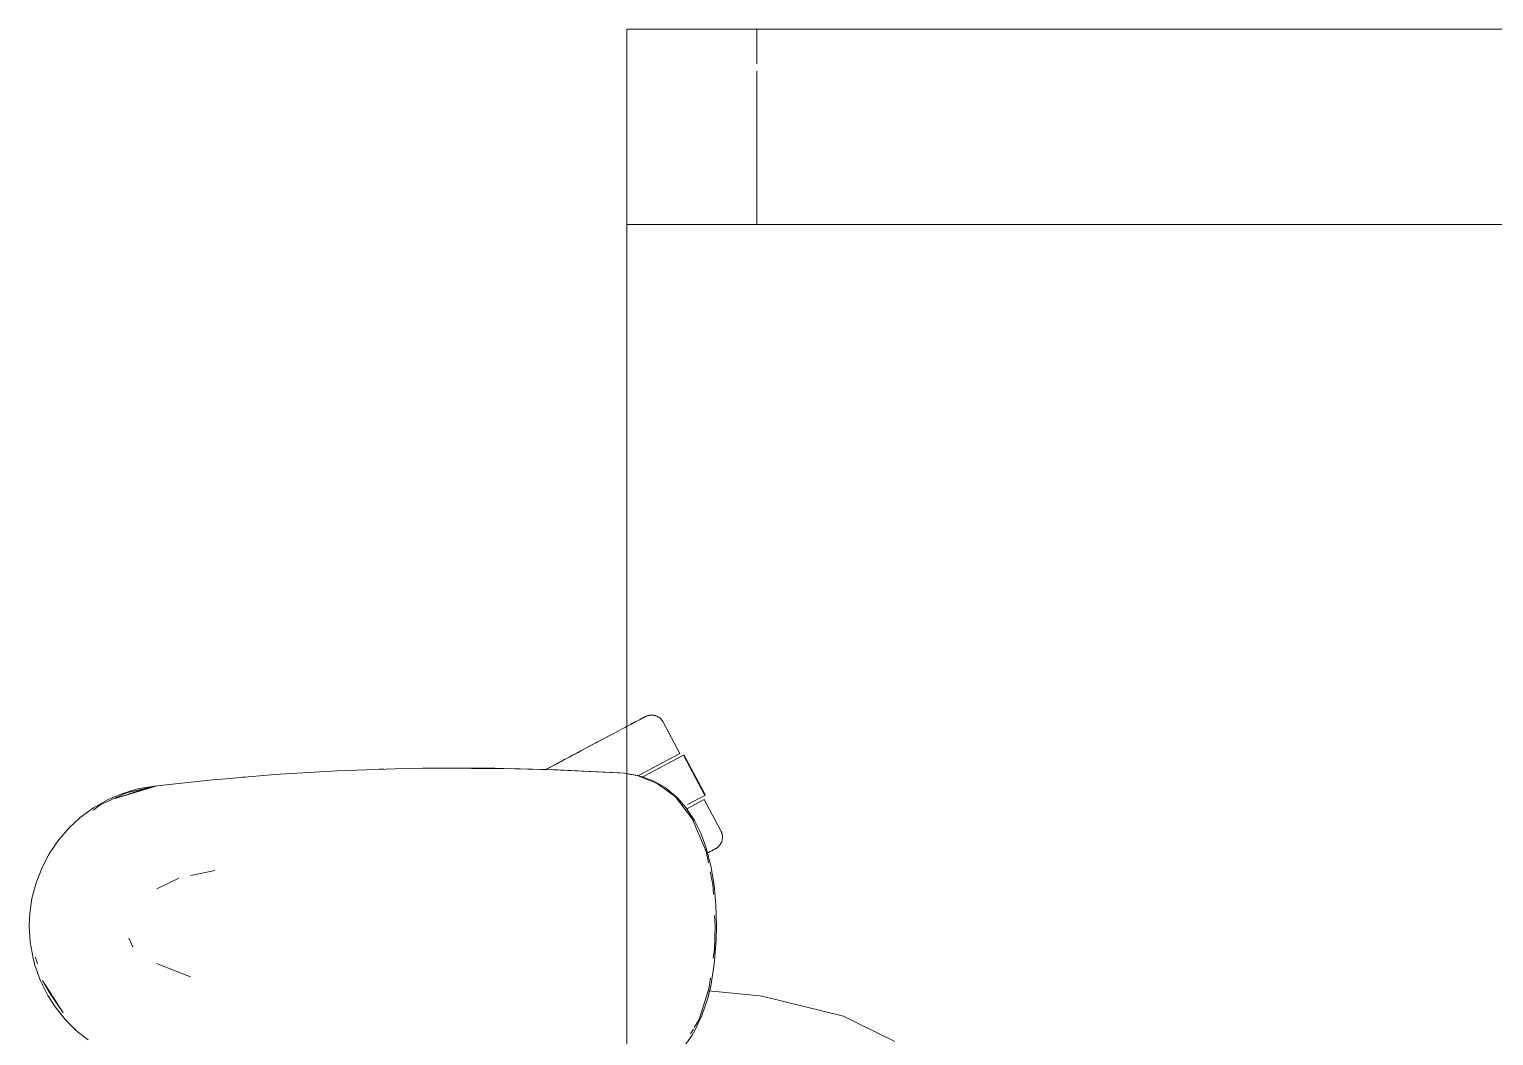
# Model space of a CAD drawing. Header units: millimetres. Extents: x 155927 to 317870, y -36033 to 97293.
# Drawn here: x 220431 to 220881.4, y 10673.4 to 10982.7 of the extents above; entities that cross this region are included whole.
import ezdxf

# ---------------------------------------------------------------- set-up
doc = ezdxf.new("R2010")
doc.units = ezdxf.units.MM
doc.header["$MEASUREMENT"] = 0
doc.layers.add('G-IMPT', color=8, linetype='CONTINUOUS', lineweight=9)
doc.layers.add('I-FURN', color=8, linetype='CONTINUOUS', lineweight=9)

msp = doc.modelspace()

# ---------------------------------------------------------------- linework, layer by layer
at = {"layer": 'G-IMPT'}
for p, q in [((220511.61, 10753.95), (220525.75, 10754.76)), ((220531.77, 10755.01), (220525.75, 10754.76)), ((220531.77, 10755.01), (220543.53, 10755.4)), ((220536.66, 10755.15), (220538.59, 10755.26)), ((220538.59, 10755.26), (220540.09, 10755.28)), ((220551.95, 10755.57), (220543.53, 10755.4)), ((220551.95, 10755.57), (220562.75, 10755.65)), ((220551.95, 10755.57), (220572.14, 10755.61)), ((220551.95, 10755.57), (220581.97, 10755.45)), ((220581.97, 10755.45), (220562.75, 10755.65)), ((220572.14, 10755.61), (220581.97, 10755.45)), ((220572.14, 10755.61), (220593.53, 10755.11)), ((220572.14, 10755.61), (220592.32, 10755.15)), ((220572.14, 10755.57), (220574.17, 10755.59)), ((220574.17, 10755.59), (220576.38, 10755.51)), ((220581.97, 10755.45), (220593.53, 10755.11)), ((220593.53, 10755.11), (220592.32, 10755.15)), ((220592.32, 10755.15), (220614.11, 10754.06)), ((220592.32, 10755.15), (220612.5, 10754.17)), ((220593.53, 10755.11), (220614.11, 10754.06)), ((220614.11, 10754.06), (220612.5, 10754.17)), ((220469.92, 10750.12), (220457.46, 10746.29)), ((220460.95, 10748.08), (220469.36, 10749.99)), ((220469.41, 10750.12), (220464.37, 10749.23)), ((220469.92, 10750.12), (220466.61, 10749.21)), ((220487.34, 10752.03), (220469.41, 10750.12)), ((220491.47, 10752.37), (220487.34, 10752.03)), ((220506.52, 10753.62), (220491.47, 10752.37)), ((220498.34, 10752.97), (220496.66, 10752.8)), ((220506.52, 10753.62), (220511.61, 10753.95)), ((220614.11, 10754.06), (220615.75, 10753.81)), ((220617.97, 10753.34), (220614.8, 10753.82)), ((220618.15, 10753.36), (220615.75, 10753.81)), ((220617.97, 10753.34), (220624.17, 10750.93)), ((220618.15, 10753.36), (220619.49, 10752.99)), ((220623.14, 10751.6), (220619.49, 10752.99)), ((220623.14, 10751.6), (220626.57, 10749.64)), ((220624.17, 10750.93), (220629.79, 10746.76)), ((220455.27, 10745.95), (220450.82, 10743.44)), ((220460.95, 10748.08), (220452.89, 10744.34)), ((220455.27, 10745.95), (220459.5, 10747.76)), ((220457.46, 10746.29), (220466.61, 10749.21)), ((220459.5, 10747.76), (220464.37, 10749.23)), ((220626.57, 10749.64), (220630.31, 10746.57)), ((220629.79, 10746.76), (220635.01, 10739.97)), ((220632.98, 10743.53), (220630.31, 10746.57)), ((220446.74, 10740.44), (220450.82, 10743.44)), ((220450.78, 10742.75), (220452.89, 10744.34)), ((220635.63, 10739.48), (220632.98, 10743.53)), ((220439.98, 10733.44), (220443.3, 10737.28)), ((220446.74, 10740.44), (220443.3, 10737.28)), ((220635.01, 10739.97), (220636.85, 10735.58)), ((220635.63, 10739.48), (220637.62, 10735.41)), ((220437.15, 10729.27), (220439.98, 10733.44)), ((220639.18, 10729.96), (220636.85, 10735.58)), ((220639.2, 10731.07), (220637.62, 10735.41)), ((220437.15, 10729.27), (220434.96, 10725.11)), ((220639.18, 10729.96), (220639.89, 10726.49)), ((220639.2, 10731.07), (220640.63, 10725.59)), ((220434.96, 10725.11), (220433.13, 10720.4)), ((220488.13, 10724.15), (220480.69, 10722.58)), ((220640.45, 10723.75), (220641.22, 10720)), ((220641.63, 10719.66), (220640.63, 10725.59)), ((220431.87, 10715.53), (220433.13, 10720.4)), ((220470.29, 10718.55), (220477.08, 10721.82)), ((220641.22, 10720), (220641.41, 10716.79)), ((220641.63, 10719.66), (220642.2, 10713.51)), ((220431.87, 10715.53), (220431.22, 10711.02)), ((220431.05, 10707.17), (220431.22, 10711.02)), ((220641.81, 10710.28), (220642, 10707.17)), ((220642.38, 10707.17), (220642.2, 10713.51)), ((220431.05, 10707.17), (220431.34, 10702.13)), ((220641.77, 10700.01), (220642, 10707.17)), ((220642.29, 10702.66), (220642.38, 10707.17)), ((220431.34, 10702.13), (220432.22, 10697.18)), ((220461.66, 10703.34), (220462.68, 10701.12)), ((220462.68, 10701.12), (220462.97, 10700.67)), ((220642.29, 10702.66), (220641.71, 10695.35)), ((220432.22, 10697.18), (220432.79, 10695.05)), ((220433.59, 10695.49), (220432.97, 10697.52)), ((220641.77, 10700.01), (220641.38, 10697.22)), ((220434.5, 10690.28), (220432.79, 10695.05)), ((220480.63, 10691.45), (220470.2, 10695.6)), ((220640.59, 10688.59), (220641.71, 10695.35)), ((220434.5, 10690.28), (220436.74, 10685.77)), ((220435.14, 10690.38), (220437.31, 10686.7)), ((220435.14, 10690.38), (220441.47, 10680.43)), ((220437.31, 10686.7), (220441.47, 10680.43)), ((220640.04, 10687.75), (220637.01, 10678.35)), ((220639.62, 10684.66), (220640.59, 10688.59)), ((220639.91, 10687.13), (220655.79, 10685.68)), ((220640.51, 10691.04), (220640.04, 10687.75)), ((220436.74, 10685.77), (220439, 10682.22)), ((220442.19, 10678.25), (220439, 10682.22)), ((220639.62, 10684.66), (220637.88, 10679.57)), ((220655.79, 10685.68), (220661.08, 10684.38)), ((220663.45, 10683.8), (220661.08, 10684.38)), ((220681.39, 10679.4), (220663.45, 10683.8)), ((220442.19, 10678.25), (220445.8, 10674.7)), ((220637.01, 10678.35), (220635.55, 10675.9)), ((220637.88, 10679.57), (220635.67, 10674.94)), ((220685.76, 10677.25), (220681.39, 10679.4)), ((220445.8, 10674.7), (220449.11, 10672.08)), ((220632.42, 10670.11), (220634.87, 10673.56)), ((220635.27, 10675.43), (220634.41, 10673.99)), ((220635.67, 10674.94), (220634.87, 10673.56)), ((220685.76, 10677.25), (220697.22, 10671.61))]:
    msp.add_line(p, q, dxfattribs=at)
at = {"layer": 'I-FURN'}
for p, q in [((220614.8, 10982.71), (221414.8, 10982.71)), ((220654.8, 10982.71), (220614.8, 10982.71)), ((220614.8, 10982.71), (220614.8, 10922.71)), ((220614.8, 10922.71), (220614.8, 10982.71)), ((221414.8, 10982.71), (220614.8, 10982.71)), ((220614.8, 10982.71), (220614.8, 9382.71)), ((220614.8, 9382.71), (220614.8, 10982.71)), ((220614.8, 10982.71), (221414.8, 10982.71)), ((221374.8, 10982.71), (220654.8, 10982.71)), ((220654.8, 10982.71), (220654.8, 10972.13)), ((220654.8, 10982.71), (220654.8, 10972.13)), ((220654.8, 10969.81), (220654.8, 10922.71)), ((220654.8, 10969.81), (220654.8, 10922.71)), ((220614.8, 10922.71), (220654.8, 10922.71)), ((221049.8, 10922.71), (220614.8, 10922.71)), ((220654.8, 10922.71), (221374.8, 10922.71)), ((220613.57, 10767.79), (220612.86, 10767.42)), ((220614.25, 10768.15), (220613.57, 10767.79)), ((220614.9, 10768.5), (220614.25, 10768.15)), ((220615.51, 10768.82), (220614.9, 10768.5)), ((220616.1, 10769.13), (220615.51, 10768.82)), ((220615.78, 10768.97), (220616.35, 10769.27)), ((220616.65, 10769.43), (220616.1, 10769.13)), ((220616.35, 10769.27), (220616.89, 10769.56)), ((220617.16, 10769.7), (220616.65, 10769.43)), ((220616.89, 10769.56), (220617.39, 10769.82)), ((220617.65, 10769.96), (220617.16, 10769.7)), ((220617.39, 10769.82), (220617.86, 10770.07)), ((220618.09, 10770.2), (220617.65, 10769.96)), ((220617.86, 10770.07), (220618.29, 10770.3)), ((220618.5, 10770.41), (220618.09, 10770.2)), ((220618.29, 10770.3), (220618.68, 10770.51)), ((220618.88, 10770.61), (220618.5, 10770.41)), ((220618.68, 10770.51), (220619.03, 10770.7)), ((220619.21, 10770.79), (220618.88, 10770.61)), ((220619.03, 10770.7), (220619.35, 10770.87)), ((220619.51, 10770.95), (220619.21, 10770.79)), ((220619.35, 10770.87), (220619.63, 10771.01)), ((220619.77, 10771.09), (220619.51, 10770.95)), ((220619.63, 10771.01), (220619.87, 10771.14)), ((220619.99, 10771.2), (220619.77, 10771.09)), ((220619.87, 10771.14), (220620.07, 10771.25)), ((220620.17, 10771.3), (220619.99, 10771.2)), ((220620.07, 10771.25), (220620.24, 10771.34)), ((220620.31, 10771.37), (220620.17, 10771.3)), ((220620.24, 10771.34), (220620.36, 10771.4)), ((220620.41, 10771.43), (220620.31, 10771.37)), ((220620.36, 10771.4), (220620.44, 10771.44)), ((220620.47, 10771.46), (220620.41, 10771.43)), ((220620.44, 10771.44), (220620.48, 10771.47)), ((220620.49, 10771.47), (220620.47, 10771.46)), ((220620.48, 10771.47), (220620.49, 10771.47)), ((220620.49, 10771.47), (220620.63, 10771.54)), ((220620.63, 10771.54), (220620.78, 10771.61)), ((220620.78, 10771.61), (220620.93, 10771.67)), ((220620.93, 10771.67), (220621.08, 10771.72)), ((220621.08, 10771.72), (220621.23, 10771.77)), ((220621.23, 10771.77), (220621.39, 10771.82)), ((220621.39, 10771.82), (220621.54, 10771.85)), ((220621.54, 10771.85), (220621.7, 10771.88)), ((220621.7, 10771.88), (220621.86, 10771.91)), ((220621.86, 10771.91), (220622.02, 10771.92)), ((220622.02, 10771.92), (220622.18, 10771.94)), ((220622.18, 10771.94), (220622.34, 10771.94)), ((220622.34, 10771.94), (220622.5, 10771.94)), ((220622.5, 10771.94), (220622.67, 10771.93)), ((220622.67, 10771.93), (220622.83, 10771.92)), ((220622.83, 10771.92), (220622.99, 10771.89)), ((220622.99, 10771.89), (220623.15, 10771.87)), ((220623.15, 10771.87), (220623.3, 10771.83)), ((220623.3, 10771.83), (220623.46, 10771.79)), ((220623.46, 10771.79), (220623.61, 10771.75)), ((220623.61, 10771.75), (220623.77, 10771.69)), ((220623.77, 10771.69), (220623.92, 10771.64)), ((220623.92, 10771.64), (220624.06, 10771.57)), ((220624.06, 10771.57), (220624.21, 10771.5)), ((220624.21, 10771.5), (220624.35, 10771.43)), ((220624.35, 10771.43), (220624.49, 10771.34)), ((220624.49, 10771.34), (220624.63, 10771.26)), ((220624.63, 10771.26), (220624.76, 10771.16)), ((220624.76, 10771.16), (220624.89, 10771.07)), ((220624.89, 10771.07), (220625.01, 10770.96)), ((220625.01, 10770.96), (220625.13, 10770.86)), ((220625.13, 10770.86), (220625.25, 10770.74)), ((220625.25, 10770.74), (220625.36, 10770.63)), ((220625.36, 10770.63), (220625.46, 10770.51)), ((220625.46, 10770.51), (220625.56, 10770.38)), ((220625.56, 10770.38), (220625.66, 10770.25)), ((220625.66, 10770.25), (220625.75, 10770.12)), ((220625.75, 10770.12), (220625.84, 10769.98)), ((220625.84, 10769.98), (220625.92, 10769.84)), ((220625.92, 10769.84), (220625.94, 10769.8)), ((220631.09, 10760.12), (220625.94, 10769.8)), ((220605.39, 10763.44), (220604.46, 10762.95)), ((220604.89, 10763.17), (220605.81, 10763.67)), ((220606.3, 10763.93), (220605.39, 10763.44)), ((220605.81, 10763.67), (220606.72, 10764.15)), ((220607.2, 10764.4), (220606.3, 10763.93)), ((220606.72, 10764.15), (220607.6, 10764.62)), ((220608.07, 10764.87), (220607.2, 10764.4)), ((220607.6, 10764.62), (220608.47, 10765.08)), ((220608.93, 10765.32), (220608.07, 10764.87)), ((220608.47, 10765.08), (220609.32, 10765.53)), ((220609.77, 10765.77), (220608.93, 10765.32)), ((220610.58, 10766.2), (220609.77, 10765.77)), ((220611.37, 10766.62), (220610.58, 10766.2)), ((220612.13, 10767.02), (220611.37, 10766.62)), ((220612.86, 10767.42), (220612.13, 10767.02)), ((220596.63, 10758.78), (220595.62, 10758.25)), ((220596.08, 10758.49), (220597.09, 10759.03)), ((220597.63, 10759.31), (220596.63, 10758.78)), ((220597.09, 10759.03), (220598.09, 10759.56)), ((220598.63, 10759.85), (220597.63, 10759.31)), ((220598.09, 10759.56), (220599.09, 10760.09)), ((220599.62, 10760.37), (220598.63, 10759.85)), ((220599.09, 10760.09), (220600.08, 10760.62)), ((220600.61, 10760.9), (220599.62, 10760.37)), ((220600.08, 10760.62), (220601.06, 10761.14)), ((220601.59, 10761.42), (220600.61, 10760.9)), ((220601.06, 10761.14), (220602.04, 10761.66)), ((220602.56, 10761.94), (220601.59, 10761.42)), ((220602.04, 10761.66), (220603, 10762.17)), ((220603.51, 10762.44), (220602.56, 10761.94)), ((220603, 10762.17), (220603.95, 10762.68)), ((220604.46, 10762.95), (220603.51, 10762.44)), ((220603.95, 10762.68), (220604.89, 10763.17)), ((220631.09, 10760.12), (220618.42, 10753.38)), ((220619.7, 10752.93), (220632.21, 10759.58)), ((220632.21, 10759.58), (220638.78, 10747.22)), ((220638.95, 10747.31), (220632.38, 10759.67)), ((220590.62, 10755.59), (220589.64, 10755.07)), ((220590.09, 10755.31), (220591.08, 10755.83)), ((220591.61, 10756.12), (220590.62, 10755.59)), ((220591.08, 10755.83), (220592.07, 10756.36)), ((220592.61, 10756.65), (220591.61, 10756.12)), ((220592.07, 10756.36), (220593.07, 10756.89)), ((220593.61, 10757.18), (220592.61, 10756.65)), ((220593.07, 10756.89), (220594.07, 10757.42)), ((220594.62, 10757.71), (220593.61, 10757.18)), ((220594.07, 10757.42), (220595.08, 10757.96)), ((220595.62, 10758.25), (220594.62, 10757.71)), ((220595.08, 10757.96), (220596.08, 10758.49)), ((220638.6, 10745.99), (220633.41, 10743.23)), ((220638.78, 10747.22), (220633.49, 10744.41)), ((220643.75, 10736.3), (220638.6, 10745.99)), ((220643.75, 10736.3), (220643.82, 10736.16)), ((220643.82, 10736.16), (220643.89, 10736.01)), ((220643.14, 10731.66), (220643.02, 10731.55)), ((220643.24, 10731.78), (220643.14, 10731.66)), ((220643.35, 10731.9), (220643.24, 10731.78)), ((220643.44, 10732.03), (220643.35, 10731.9)), ((220643.54, 10732.17), (220643.44, 10732.03)), ((220643.62, 10732.3), (220643.54, 10732.17)), ((220643.71, 10732.44), (220643.62, 10732.3)), ((220643.78, 10732.58), (220643.71, 10732.44)), ((220643.85, 10732.73), (220643.78, 10732.58)), ((220643.92, 10732.87), (220643.85, 10732.73)), ((220643.89, 10736.01), (220643.95, 10735.86)), ((220643.97, 10733.02), (220643.92, 10732.87)), ((220643.95, 10735.86), (220644, 10735.71)), ((220644.03, 10733.18), (220643.97, 10733.02)), ((220644, 10735.71), (220644.05, 10735.56)), ((220644.07, 10733.33), (220644.03, 10733.18)), ((220644.05, 10735.56), (220644.1, 10735.4)), ((220644.11, 10733.49), (220644.07, 10733.33)), ((220644.1, 10735.4), (220644.13, 10735.25)), ((220644.15, 10733.65), (220644.11, 10733.49)), ((220644.13, 10735.25), (220644.16, 10735.09)), ((220644.17, 10733.8), (220644.15, 10733.65)), ((220644.16, 10735.09), (220644.19, 10734.93)), ((220644.2, 10733.96), (220644.17, 10733.8)), ((220644.19, 10734.93), (220644.2, 10734.77)), ((220644.2, 10734.77), (220644.22, 10734.61)), ((220644.21, 10734.12), (220644.2, 10733.96)), ((220644.22, 10734.29), (220644.21, 10734.12)), ((220644.22, 10734.61), (220644.22, 10734.45)), ((220644.22, 10734.45), (220644.22, 10734.29)), ((220639.45, 10729.45), (220639.88, 10729.68)), ((220640.1, 10729.8), (220639.69, 10729.58)), ((220639.88, 10729.68), (220640.27, 10729.89)), ((220640.47, 10730), (220640.1, 10729.8)), ((220640.27, 10729.89), (220640.63, 10730.08)), ((220640.81, 10730.17), (220640.47, 10730)), ((220640.63, 10730.08), (220640.95, 10730.25)), ((220641.1, 10730.33), (220640.81, 10730.17)), ((220640.95, 10730.25), (220641.23, 10730.4)), ((220641.36, 10730.47), (220641.1, 10730.33)), ((220641.23, 10730.4), (220641.47, 10730.53)), ((220641.58, 10730.59), (220641.36, 10730.47)), ((220641.47, 10730.53), (220641.67, 10730.63)), ((220641.76, 10730.68), (220641.58, 10730.59)), ((220641.67, 10730.63), (220641.83, 10730.72)), ((220641.9, 10730.76), (220641.76, 10730.68)), ((220641.83, 10730.72), (220641.95, 10730.78)), ((220642, 10730.81), (220641.9, 10730.76)), ((220641.95, 10730.78), (220642.03, 10730.83)), ((220642.06, 10730.84), (220642, 10730.81)), ((220642.03, 10730.83), (220642.08, 10730.85)), ((220642.08, 10730.85), (220642.06, 10730.84)), ((220642.12, 10730.87), (220642.08, 10730.85)), ((220642.08, 10730.85), (220642.08, 10730.85)), ((220642.26, 10730.95), (220642.12, 10730.87)), ((220642.4, 10731.04), (220642.26, 10730.95)), ((220642.53, 10731.13), (220642.4, 10731.04)), ((220642.66, 10731.23), (220642.53, 10731.13)), ((220642.79, 10731.33), (220642.66, 10731.23)), ((220642.91, 10731.43), (220642.79, 10731.33)), ((220643.02, 10731.55), (220642.91, 10731.43))]:
    msp.add_line(p, q, dxfattribs=at)

doc.saveas('drawing.dxf')
